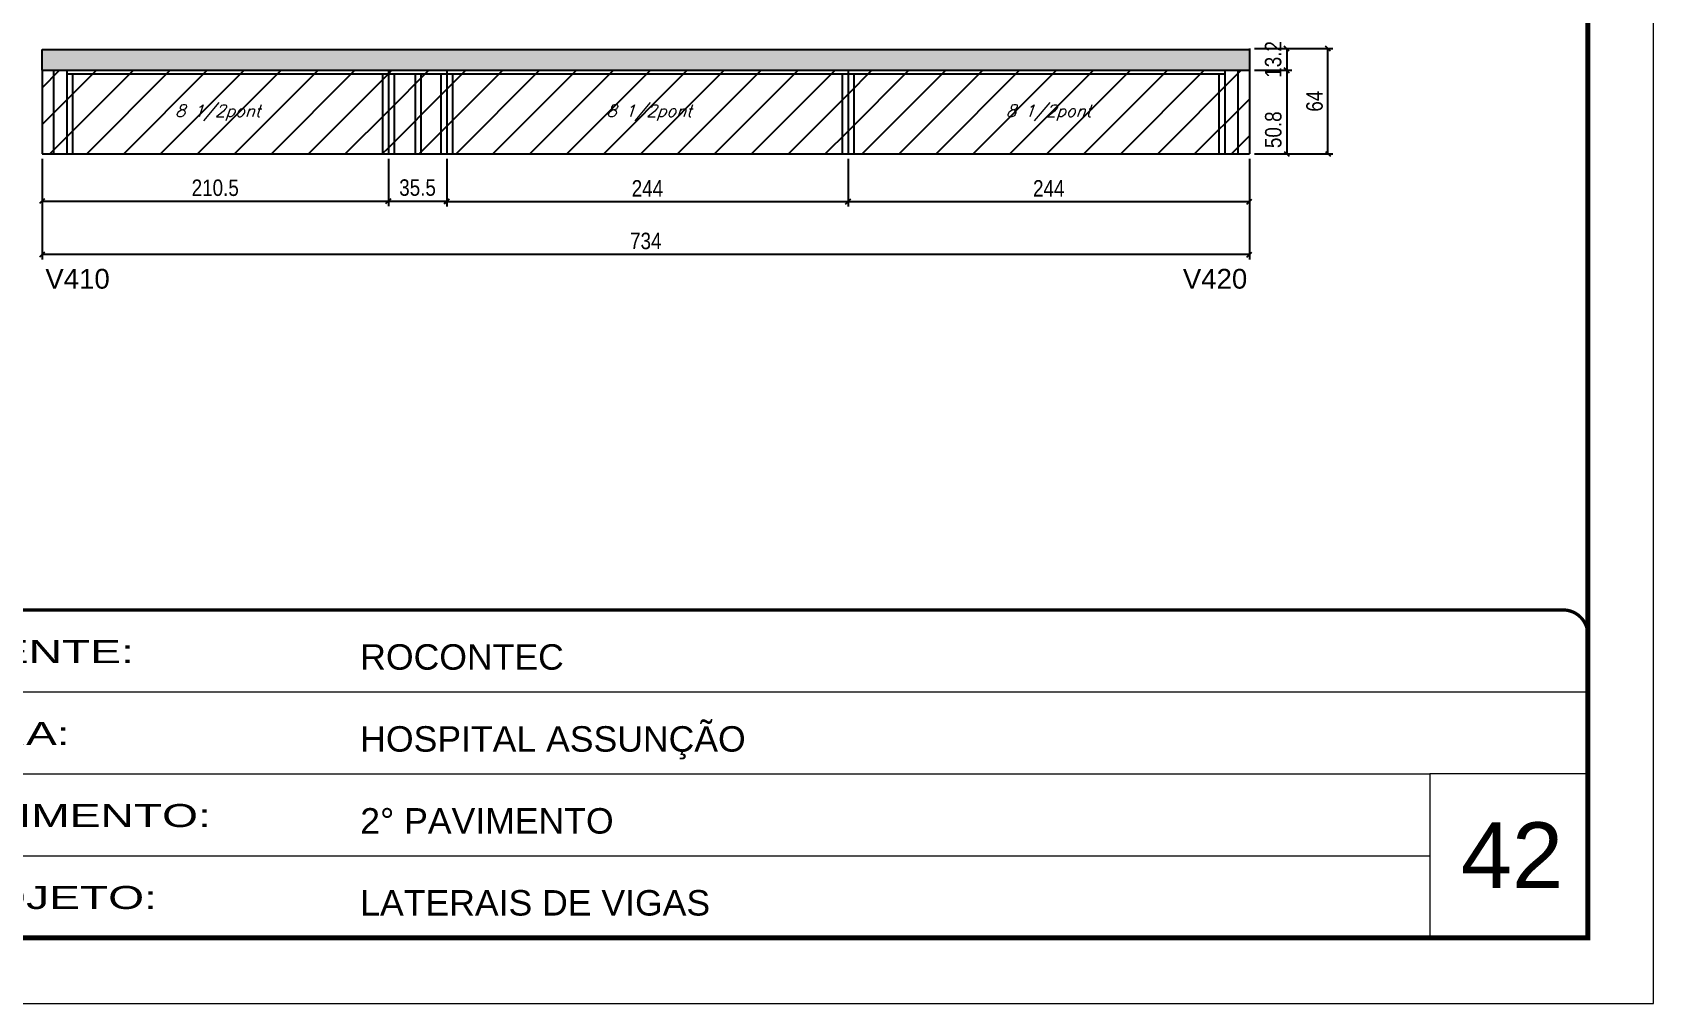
# Model space of a CAD drawing. Extents: x 137137 to 143418, y 10464 to 34486.
# Drawn here: x 139222 to 140207, y 21950 to 22540 of the extents above; entities that cross this region are included whole.
import ezdxf

# ---------------------------------------------------------------- set-up
doc = ezdxf.new("R2010")
doc.units = 0
doc.linetypes.add('CONTINUO', pattern=[0])
doc.linetypes.add('DASHED', pattern=[0.75, 0.5, -0.25])
for name, color, linetype in [('5', 5, 'Continuous'), ('COTA', 241, 'Continuous'), ('Painéis', 200, 'Continuous'), ('Reaproveitamento', 251, 'Continuous'), ('SARR_2.2x7', 40, 'Continuous'), ('SARR_3.5x7', 81, 'Continuous'), ('texto', 7, 'Continuous')]:
    doc.layers.add(name, color=color, linetype=linetype)
for name, color, linetype, lineweight in [('CARIMBO', 255, 'Continuous', 9), ('Folhas', 255, 'Continuous', 9), ('SARRAFO DE PRESSAO', 251, 'DASHED', 9)]:
    doc.layers.add(name, color=color, linetype=linetype, lineweight=lineweight)
doc.styles.add('ARIAL', font='arial.ttf')
doc.styles.add('COTA TECNICA', font='techl___.ttf', dxfattribs={"height": 10})
doc.styles.add('Romans', font='romans.shx')
doc.styles.get("Standard").update_dxf_attribs({"font": 'arial.ttf'})
doc.styles.add('Tecnologia', font='')
doc.styles.get('Tecnologia').set_extended_font_data('Forgotten Futurist')
doc.dimstyles.new('PAINEL', dxfattribs={"dimtxt": 10, "dimasz": 3, "dimexe": 3, "dimexo": 3, "dimgap": 3, "dimtad": 1, "dimdec": 1, "dimzin": 12, "dimdsep": 46, "dimtxsty": 'COTA TECNICA', "dimblk1": 'OBLIQUE', "dimblk2": 'OBLIQUE', "dimsah": 1, "dimcen": 0.9, "dimclrd": 4, "dimclre": 4, "dimclrt": 240, "dimadec": 1, "dimazin": 3, "dimtfac": 1, "dimtdec": 1, "dimtmove": 0, "dimatfit": 3, "dimfxl": 1, "dimtolj": 1, "dimtzin": 12, "dimarcsym": 0})

# ---------------------------------------------------------------- blocks, each defined once
blk = doc.blocks.new('9999999999')
at = {"color": 30, "linetype": 'CONTINUO'}
for p, q in [((98564.56, 34379.64), (99583.98, 34379.64)), ((98564.56, 34329.83), (99487.98, 34329.83)), ((99583.98, 34329.83), (99487.98, 34329.83)), ((99487.98, 34329.83), (99487.98, 34230.21)), ((98564.56, 34280.02), (99487.98, 34280.02))]:
    blk.add_line(p, q, dxfattribs=at)
at = {"color": 30, "linetype": 'CONTINUO', "const_width": 2}
blk.add_lwpolyline([(99583.98, 34230.21), (99583.98, 34414.45, 0.414214), (99568.98, 34429.45), (98228.98, 34429.45, 0.414214), (98213.98, 34414.45), (98213.98, 34245.21, 0.414214), (98228.98, 34230.21), (99583.98, 34230.21)], format="xyb", dxfattribs=at)
at = {"layer": 'Folhas'}
blk.add_lwpolyline([(98138.98, 34190.21), (99623.98, 34190.21), (99623.98, 35240.21), (98138.98, 35240.21)], close=True, dxfattribs=at)
at = {"layer": 'Folhas', "color": 30, "const_width": 3}
blk.add_lwpolyline([(98213.98, 34230.21), (99583.98, 34230.21), (99583.98, 35200.21), (98213.98, 35200.21)], close=True, dxfattribs=at)
at = {"color": 7, "linetype": 'Continuous', "ltscale": 5, "style": 'ARIAL'}
for s, height, p in [('ROCONTEC', 15.483, (98837.68, 34393.13)), ('HOSPITAL ASSUNÇÃO', 15.4829, (98837.68, 34343.32)), ('2° PAVIMENTO', 15.4829, (98837.68, 34293.51)), ('LATERAIS DE VIGAS', 15.4829, (98837.68, 34243.7))]:
    blk.add_text(s, height=height, dxfattribs=at).set_placement(p)
at = {"layer": 'Folhas', "color": 7, "style": 'Tecnologia', "width": 1.5}
for s, p in [('CLIENTE:', (98573.65, 34397.17)), ('OBRA:', (98573.65, 34347.31)), ('PAVIMENTO:', (98573.65, 34297.5)), ('PROJETO:', (98573.65, 34247.69))]:
    blk.add_text(s, height=14, dxfattribs=at).set_placement(p)
blk = doc.blocks.new('_Oblique')
at = {"color": 0, "linetype": 'ByBlock', "lineweight": -2}
blk.add_line((-0.5, -0.5), (0.5, 0.5), dxfattribs=at)
blk = doc.blocks.new('*D1465')
at = {"layer": 'COTA', "color": 4, "linetype": 'ByBlock', "lineweight": -2, "transparency": 16777216}
for p, q in [((139964.58, 22517.3), (139987.27, 22517.3)), ((139984.27, 22517.3), (139984.27, 22466.5)), ((139964.58, 22466.5), (139987.27, 22466.5))]:
    blk.add_line(p, q, dxfattribs=at)
at = {"layer": 'Defpoints', "color": 0, "linetype": 'ByBlock', "transparency": 16777216}
for p in [(139961.58, 22517.3), (139961.58, 22466.5), (139984.27, 22466.5)]:
    blk.add_point(p, dxfattribs=at)
at = {"layer": 'COTA', "color": 4, "linetype": 'ByBlock', "lineweight": -2, "transparency": 16777216, "xscale": 3, "yscale": 3, "zscale": 3}
for p, rotation in [((139984.27, 22517.3), 90), ((139984.27, 22466.5), 270)]:
    blk.add_blockref('_Oblique', p, dxfattribs=dict(at, rotation=rotation))
at = {"layer": 'COTA', "color": 240, "linetype": 'ByBlock', "transparency": 16777216, "insert": (139976.14, 22481.16), "char_height": 10, "attachment_point": 5, "rotation": 90, "style": 'COTA TECNICA'}
blk.add_mtext('\\A1;50.8', dxfattribs=at)
blk = doc.blocks.new('*D1466')
at = {"layer": 'COTA', "color": 4, "linetype": 'ByBlock', "lineweight": -2, "transparency": 16777216}
for p, q in [((139964.58, 22530.5), (139987.27, 22530.5)), ((139984.27, 22530.5), (139984.27, 22517.3)), ((139964.58, 22517.3), (139987.27, 22517.3))]:
    blk.add_line(p, q, dxfattribs=at)
at = {"layer": 'Defpoints', "color": 0, "linetype": 'ByBlock', "transparency": 16777216}
for p in [(139961.58, 22530.5), (139961.58, 22517.3), (139984.27, 22517.3)]:
    blk.add_point(p, dxfattribs=at)
at = {"layer": 'COTA', "color": 4, "linetype": 'ByBlock', "lineweight": -2, "transparency": 16777216, "xscale": 3, "yscale": 3, "zscale": 3}
for p, rotation in [((139984.27, 22530.5), 90), ((139984.27, 22517.3), 270)]:
    blk.add_blockref('_Oblique', p, dxfattribs=dict(at, rotation=rotation))
at = {"layer": 'COTA', "color": 240, "linetype": 'ByBlock', "transparency": 16777216, "insert": (139976.05, 22523.9), "char_height": 10, "attachment_point": 5, "rotation": 90, "style": 'COTA TECNICA'}
blk.add_mtext('\\A1;13.2', dxfattribs=at)
blk = doc.blocks.new('*D1467')
at = {"layer": 'COTA', "color": 4, "linetype": 'ByBlock', "lineweight": -2, "transparency": 16777216}
for p, q in [((139473.58, 22463.5), (139473.58, 22434.44)), ((139717.58, 22463.5), (139717.58, 22434.44)), ((139473.58, 22437.44), (139717.58, 22437.44))]:
    blk.add_line(p, q, dxfattribs=at)
at = {"layer": 'Defpoints', "color": 0, "linetype": 'ByBlock', "transparency": 16777216}
for p in [(139473.58, 22466.5), (139717.58, 22466.5), (139717.58, 22437.44)]:
    blk.add_point(p, dxfattribs=at)
at = {"layer": 'COTA', "color": 4, "linetype": 'ByBlock', "lineweight": -2, "transparency": 16777216, "xscale": 3, "yscale": 3, "zscale": 3, "rotation": 180}
blk.add_blockref('_Oblique', (139473.58, 22437.44), dxfattribs=at)
at = {"layer": 'COTA', "color": 4, "linetype": 'ByBlock', "lineweight": -2, "transparency": 16777216, "xscale": 3, "yscale": 3, "zscale": 3}
blk.add_blockref('_Oblique', (139717.58, 22437.44), dxfattribs=at)
at = {"layer": 'COTA', "color": 240, "linetype": 'ByBlock', "transparency": 16777216, "insert": (139595.58, 22445.52), "char_height": 10, "attachment_point": 5, "style": 'COTA TECNICA'}
blk.add_mtext('\\A1;244', dxfattribs=at)
blk = doc.blocks.new('*D1468')
at = {"layer": 'COTA', "color": 4, "linetype": 'ByBlock', "lineweight": -2, "transparency": 16777216}
for p, q in [((139717.58, 22463.5), (139717.58, 22434.44)), ((139961.58, 22463.5), (139961.58, 22434.44)), ((139717.58, 22437.44), (139961.58, 22437.44))]:
    blk.add_line(p, q, dxfattribs=at)
at = {"layer": 'Defpoints', "color": 0, "linetype": 'ByBlock', "transparency": 16777216}
for p in [(139717.58, 22466.5), (139961.58, 22466.5), (139961.58, 22437.44)]:
    blk.add_point(p, dxfattribs=at)
at = {"layer": 'COTA', "color": 4, "linetype": 'ByBlock', "lineweight": -2, "transparency": 16777216, "xscale": 3, "yscale": 3, "zscale": 3, "rotation": 180}
blk.add_blockref('_Oblique', (139717.58, 22437.44), dxfattribs=at)
at = {"layer": 'COTA', "color": 4, "linetype": 'ByBlock', "lineweight": -2, "transparency": 16777216, "xscale": 3, "yscale": 3, "zscale": 3}
blk.add_blockref('_Oblique', (139961.58, 22437.44), dxfattribs=at)
at = {"layer": 'COTA', "color": 240, "linetype": 'ByBlock', "transparency": 16777216, "insert": (139839.58, 22445.52), "char_height": 10, "attachment_point": 5, "style": 'COTA TECNICA'}
blk.add_mtext('\\A1;244', dxfattribs=at)
blk = doc.blocks.new('*D1469')
at = {"layer": 'COTA', "color": 4, "linetype": 'ByBlock', "lineweight": -2, "transparency": 16777216}
for p, q in [((139964.58, 22530.5), (140012.31, 22530.5)), ((140009.31, 22466.5), (140009.31, 22530.5)), ((139964.58, 22466.5), (140012.31, 22466.5))]:
    blk.add_line(p, q, dxfattribs=at)
at = {"layer": 'Defpoints', "color": 0, "linetype": 'ByBlock', "transparency": 16777216}
for p in [(139961.58, 22530.5), (140009.31, 22530.5), (139961.58, 22466.5)]:
    blk.add_point(p, dxfattribs=at)
at = {"layer": 'COTA', "color": 4, "linetype": 'ByBlock', "lineweight": -2, "transparency": 16777216, "xscale": 3, "yscale": 3, "zscale": 3}
for p, rotation in [((140009.31, 22530.5), 90), ((140009.31, 22466.5), 270)]:
    blk.add_blockref('_Oblique', p, dxfattribs=dict(at, rotation=rotation))
at = {"layer": 'COTA', "color": 240, "linetype": 'ByBlock', "transparency": 16777216, "insert": (140001.21, 22498.5), "char_height": 10, "attachment_point": 5, "rotation": 90, "style": 'COTA TECNICA'}
blk.add_mtext('\\A1;64', dxfattribs=at)
blk = doc.blocks.new('*D1712')
at = {"layer": 'COTA', "color": 4, "lineweight": -2, "transparency": 16777216}
for p, q in [((139227.58, 22463.5), (139227.58, 22434.72)), ((139438.08, 22463.5), (139438.08, 22434.72)), ((139227.58, 22437.72), (139438.08, 22437.72))]:
    blk.add_line(p, q, dxfattribs=at)
at = {"layer": 'Defpoints', "color": 0, "transparency": 16777216}
for p in [(139227.58, 22466.5), (139438.08, 22466.5), (139438.08, 22437.72)]:
    blk.add_point(p, dxfattribs=at)
at = {"layer": 'COTA', "color": 4, "lineweight": -2, "transparency": 16777216, "xscale": 3, "yscale": 3, "zscale": 3, "rotation": 180}
blk.add_blockref('_Oblique', (139227.58, 22437.72), dxfattribs=at)
at = {"layer": 'COTA', "color": 4, "lineweight": -2, "transparency": 16777216, "xscale": 3, "yscale": 3, "zscale": 3}
blk.add_blockref('_Oblique', (139438.08, 22437.72), dxfattribs=at)
at = {"layer": 'COTA', "color": 240, "transparency": 16777216, "insert": (139332.83, 22445.83), "char_height": 10, "attachment_point": 5, "style": 'COTA TECNICA'}
blk.add_mtext('\\A1;210.5', dxfattribs=at)
blk = doc.blocks.new('*D1713')
at = {"layer": 'COTA', "color": 4, "lineweight": -2, "transparency": 16777216}
for p, q in [((139438.08, 22463.5), (139438.08, 22434.72)), ((139473.58, 22463.5), (139473.58, 22434.72)), ((139438.08, 22437.72), (139473.58, 22437.72))]:
    blk.add_line(p, q, dxfattribs=at)
at = {"layer": 'Defpoints', "color": 0, "transparency": 16777216}
for p in [(139438.08, 22466.5), (139473.58, 22466.5), (139473.58, 22437.72)]:
    blk.add_point(p, dxfattribs=at)
at = {"layer": 'COTA', "color": 4, "lineweight": -2, "transparency": 16777216, "xscale": 3, "yscale": 3, "zscale": 3, "rotation": 180}
blk.add_blockref('_Oblique', (139438.08, 22437.72), dxfattribs=at)
at = {"layer": 'COTA', "color": 4, "lineweight": -2, "transparency": 16777216, "xscale": 3, "yscale": 3, "zscale": 3}
blk.add_blockref('_Oblique', (139473.58, 22437.72), dxfattribs=at)
at = {"layer": 'COTA', "color": 240, "transparency": 16777216, "insert": (139455.83, 22445.94), "char_height": 10, "attachment_point": 5, "style": 'COTA TECNICA'}
blk.add_mtext('\\A1;35.5', dxfattribs=at)
blk = doc.blocks.new('*D1717')
at = {"layer": 'COTA', "color": 4, "lineweight": -2, "ltscale": 25, "transparency": 16777216}
for p, q in [((139227.58, 22463.5), (139227.58, 22402.28)), ((139961.58, 22463.5), (139961.58, 22402.28)), ((139961.58, 22405.28), (139227.58, 22405.28))]:
    blk.add_line(p, q, dxfattribs=at)
at = {"layer": 'Defpoints', "color": 0, "ltscale": 25, "transparency": 16777216}
for p in [(139227.58, 22466.5), (139961.58, 22466.5), (139227.58, 22405.28)]:
    blk.add_point(p, dxfattribs=at)
at = {"layer": 'COTA', "color": 4, "lineweight": -2, "ltscale": 25, "transparency": 16777216, "xscale": 3, "yscale": 3, "zscale": 3, "rotation": 180}
blk.add_blockref('_Oblique', (139227.58, 22405.28), dxfattribs=at)
at = {"layer": 'COTA', "color": 4, "lineweight": -2, "ltscale": 25, "transparency": 16777216, "xscale": 3, "yscale": 3, "zscale": 3}
blk.add_blockref('_Oblique', (139961.58, 22405.28), dxfattribs=at)
at = {"layer": 'COTA', "color": 240, "ltscale": 25, "transparency": 16777216, "insert": (139594.58, 22413.5), "char_height": 10, "attachment_point": 5, "style": 'COTA TECNICA'}
blk.add_mtext('\\A1;734', dxfattribs=at)

msp = doc.modelspace()

# ---------------------------------------------------------------- hatches: boundary and pattern name
at = {"layer": 'COTA', "linetype": 'ByBlock'}
h = msp.add_hatch(dxfattribs=at)
h.set_pattern_fill('AR-CONC', color=256, scale=0.03)
h.set_pattern_definition([(50, (-1596.2147, -7058.3625), (5.46554007, -0.47817257), [0.5715, -6.2865]), (355, (-1596.2147, -7058.3625), (-1.05730264, 5.73170536), [0.4572, -5.02921753]), (100.4514447, (-1595.759, -7058.4023), (4.40823741, 5.25353256), [0.48570026, -5.34270734]), (46.1842, (-1596.2147, -7056.8385), (8.13237123, -1.26126984), [0.85725, -9.42975]), (96.6355576, (-1595.537, -7056.9436), (7.122124, 7.42278374), [0.7285507, -8.01406824]), (351.184151, (-1596.215, -7056.8385), (7.122124, 7.42278374), [0.685799, -7.54379196]), (21, (-1595.4527, -7057.2195), (4.54843174, -3.06795595), [0.5715, -6.2865]), (326, (-1595.4527, -7057.2195), (1.85406085, 5.52563898), [0.4572, -5.0292]), (71.451445, (-1595.0736, -7057.475), (6.40249258, 2.45768307), [0.48570026, -5.34269813]), (37.5, (-1596.2147, -7058.3625), (0.092658098, 2.536651166), [0, -4.96824, 0, -5.1054, 0, -5.04825]), (7.5, (-1596.2147, -7058.3625), (2.004589875, 3.005417245), [0, -2.91084, 0, -4.85394, 0, -1.92405]), (327.5, (-1597.914, -7058.3625), (4.067717855, -0.17186232), [0, -1.905, 0, -5.9436, 0, -7.8867]), (317.5, (-1598.676, -7058.3625), (4.44387544, 0.76279473), [0, -2.4765, 0, -3.94716, 0, -5.6007])])
h.paths.add_polyline_path([(139961.58, 22517.3), (139961.58, 22529.98), (139227.58, 22529.98), (139227.58, 22517.3)])
at = {"layer": 'Reaproveitamento', "ltscale": 25}
h = msp.add_hatch(dxfattribs=at)
h.set_pattern_fill('ANSI31', color=256, scale=5)
h.paths.add_polyline_path([(139438.08, 22466.5), (139438.08, 22517.3), (139227.58, 22517.3), (139227.58, 22466.5)])
h = msp.add_hatch(dxfattribs=at)
h.set_pattern_fill('ANSI31', color=256, scale=5)
h.paths.add_polyline_path([(139473.58, 22517.3), (139438.08, 22517.3), (139438.08, 22466.5), (139473.58, 22466.5)])
h = msp.add_hatch(dxfattribs=at)
h.set_pattern_fill('ANSI31', color=256, scale=5)
h.paths.add_polyline_path([(139473.58, 22517.3), (139473.58, 22466.5), (139717.58, 22466.5), (139717.58, 22517.3)])
h.paths.add_polyline_path([(139563.55, 22484.24), (139625.03, 22484.24), (139630.04, 22498.76), (139568.55, 22498.76)], flags=24)
h = msp.add_hatch(dxfattribs=at)
h.set_pattern_fill('ANSI31', color=256, scale=5)
h.paths.add_polyline_path([(139717.58, 22517.3), (139717.58, 22466.5), (139961.58, 22466.5), (139961.58, 22517.3)])
h.paths.add_polyline_path([(139806.44, 22484.24), (139867.92, 22484.24), (139872.92, 22498.76), (139811.44, 22498.76)], flags=24)

# ---------------------------------------------------------------- linework, layer by layer
at = {"layer": 'COTA', "linetype": 'ByBlock'}
for p, q in [((139227.58, 22517.3), (139227.58, 22529.98)), ((139227.58, 22529.98), (139961.58, 22529.98)), ((139961.58, 22530.5), (139961.58, 22517.3))]:
    msp.add_line(p, q, dxfattribs=at)
at = {"layer": 'Painéis', "linetype": 'ByBlock'}
for p, q in [((139227.58, 22517.3), (139961.58, 22517.3)), ((139227.58, 22517.3), (139227.58, 22466.5)), ((139438.08, 22517.3), (139438.08, 22466.5)), ((139473.58, 22517.3), (139473.58, 22466.5)), ((139717.58, 22517.3), (139717.58, 22466.5)), ((139961.58, 22517.3), (139961.58, 22466.5)), ((139227.58, 22466.5), (139961.58, 22466.5))]:
    msp.add_line(p, q, dxfattribs=at)
at = {"layer": 'SARR_2.2x7', "linetype": 'Continuous'}
for p, q in [((139234.58, 22517.3), (139234.58, 22466.5)), ((139242.58, 22515.1), (139438.08, 22515.1)), ((139438.08, 22515.1), (139473.58, 22515.1)), ((139473.58, 22515.1), (139717.58, 22515.1)), ((139717.58, 22515.1), (139946.58, 22515.1)), ((139954.58, 22517.3), (139954.58, 22466.5))]:
    msp.add_line(p, q, dxfattribs=at)
at = {"layer": 'SARR_3.5x7'}
for p, q in [((139242.58, 22517.3), (139242.58, 22466.5)), ((139246.08, 22515.1), (139246.08, 22466.5)), ((139434.58, 22515.1), (139434.58, 22466.5)), ((139441.58, 22515.1), (139441.58, 22466.5)), ((139454.41, 22515.1), (139454.41, 22466.5)), ((139457.91, 22515.1), (139457.91, 22466.5)), ((139470.08, 22515.1), (139470.08, 22466.5)), ((139477.08, 22515.1), (139477.08, 22466.5)), ((139714.08, 22515.1), (139714.08, 22466.5)), ((139721.08, 22515.1), (139721.08, 22466.5)), ((139943.08, 22515.1), (139943.08, 22466.5)), ((139946.58, 22517.3), (139946.58, 22466.5))]:
    msp.add_line(p, q, dxfattribs=at)

# ---------------------------------------------------------------- block references
at = {"layer": 'SARRAFO DE PRESSAO', "color": 6, "linetype": 'ByBlock'}
msp.add_blockref('9999999999', (40583.31, -12240.18), dxfattribs=at)

# ---------------------------------------------------------------- texts
at = {"layer": '5', "linetype": 'Continuous'}
for s, p in [('V410', (139229.55, 22384.56)), ('V420', (139921.11, 22384.56))]:
    msp.add_text(s, height=12, rotation=359.99996, dxfattribs=at).set_placement(p)
at = {"layer": 'CARIMBO', "style": 'ARIAL'}
msp.add_text('42', height=40, dxfattribs=at).set_placement((140090.15, 22020.17))
at = {"layer": 'texto', "color": 2, "char_height": 7.2737, "attachment_point": 5, "style": 'Romans'}
for insert in [(139334.4, 22491.5), (139596.62, 22491.5), (139839.51, 22491.5)]:
    msp.add_mtext('{\\Q19;\\C256;8 1/2pont}', dxfattribs=dict(at, insert=insert))

# ---------------------------------------------------------------- dimensions: what is measured, and where the dimension line sits
at = {"layer": 'COTA', "linetype": 'ByBlock'}
for base, p1, p2, picture, middle in [((139984.27, 22517.3), (139961.58, 22530.5), (139961.58, 22517.3), '*D1466', (139984.27, 22523.9)), ((139984.27, 22466.5), (139961.58, 22517.3), (139961.58, 22466.5), '*D1465', (139984.27, 22481.16))]:
    dim = msp.add_linear_dim(base=base, p1=p1, p2=p2, angle=90, dimstyle='PAINEL', dxfattribs=at)
    dim.commit()
    dim.dimension.update_dxf_attribs({"geometry": picture, "text_midpoint": middle, "dimtype": 160})
dim = msp.add_linear_dim(base=(140009.31, 22530.5), p1=(139961.58, 22466.5), p2=(139961.58, 22530.5), angle=90, dimstyle='PAINEL', dxfattribs=at)
dim.commit()
dim.dimension.update_dxf_attribs({"geometry": '*D1469', "text_midpoint": (140001.21, 22498.5)})
at = {"layer": 'COTA'}
dim = msp.add_linear_dim(base=(139438.08, 22437.72), p1=(139227.58, 22466.5), p2=(139438.08, 22466.5), dimstyle='PAINEL', dxfattribs=at)
dim.commit()
dim.dimension.update_dxf_attribs({"geometry": '*D1712', "text_midpoint": (139332.83, 22445.83)})
at = {"layer": 'COTA', "ltscale": 25}
dim = msp.add_linear_dim(base=(139227.58, 22405.28), p1=(139961.58, 22466.5), p2=(139227.58, 22466.5), dimstyle='PAINEL', dxfattribs=at)
dim.commit()
dim.dimension.update_dxf_attribs({"geometry": '*D1717', "text_midpoint": (139594.58, 22413.5)})
at = {"layer": 'COTA'}
dim = msp.add_linear_dim(base=(139473.58, 22437.72), p1=(139438.08, 22466.5), p2=(139473.58, 22466.5), dimstyle='PAINEL', override={"dimtmove": 1}, dxfattribs=at)
dim.commit()
dim.dimension.update_dxf_attribs({"geometry": '*D1713', "text_midpoint": (139455.83, 22445.94)})
at = {"layer": 'COTA', "linetype": 'ByBlock'}
for base, p1, p2, picture, middle in [((139717.58, 22437.44), (139473.58, 22466.5), (139717.58, 22466.5), '*D1467', (139595.58, 22445.52)), ((139961.58, 22437.44), (139717.58, 22466.5), (139961.58, 22466.5), '*D1468', (139839.58, 22445.52))]:
    dim = msp.add_linear_dim(base=base, p1=p1, p2=p2, dimstyle='PAINEL', override={"dimtmove": 1}, dxfattribs=at)
    dim.commit()
    dim.dimension.update_dxf_attribs({"geometry": picture, "text_midpoint": middle})

doc.saveas('drawing.dxf')
